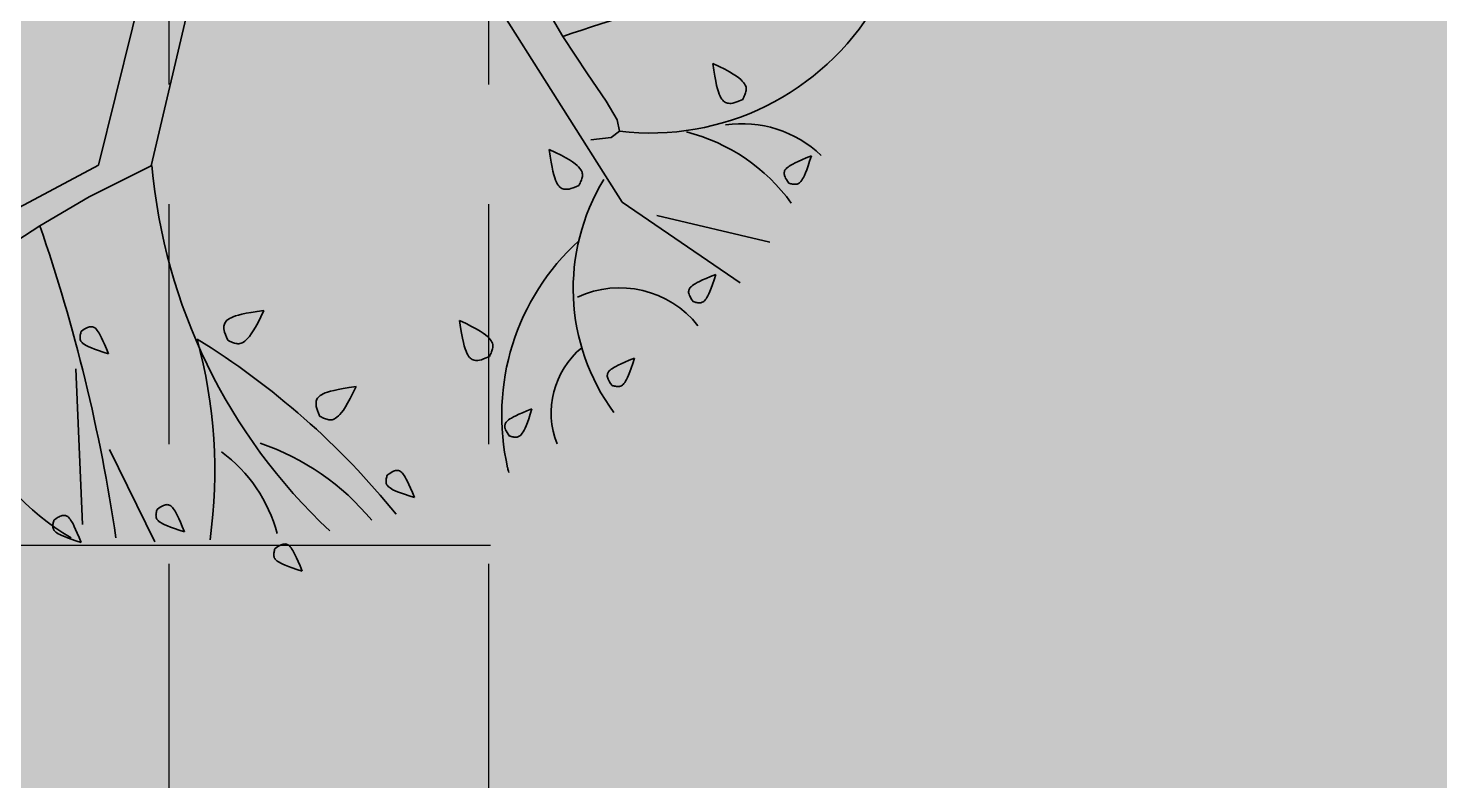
# Model space of a CAD drawing. Header units: millimetres. Extents: x -3567 to 83618, y -21481 to 19784.
# Drawn here: x 5759.3 to 6200.8, y 6542.1 to 6777.6 of the extents above; entities that cross this region are included whole.
import ezdxf
from ezdxf.enums import TextEntityAlignment as Align

# ---------------------------------------------------------------- set-up
doc = ezdxf.new("R2010")
doc.units = ezdxf.units.MM
doc.header["$LTSCALE"] = 150
doc.linetypes.add('1625_East Villa$0$DASHED', pattern=[0.75, 0.5, -0.25])
doc.linetypes.add('ACAD_ISO10W100', pattern=[18, 12, -3, 0, -3])
for name, color, linetype in [('1625_East Villa$0$ad-Elevation 10', 8, 'Continuous'), ('1625_East Villa$0$ad-Furniture', 8, 'Continuous'), ('ad-Section Line', 2, 'Continuous')]:
    doc.layers.add(name, color=color, linetype=linetype)
doc.layers.add('1625_East Villa$0$ad-Landscape', color=94, linetype='Continuous', lineweight=35)
doc.styles.add('ARIAL', font='arial.ttf')

# ---------------------------------------------------------------- blocks, each defined once
blk = doc.blocks.new('enuklfk')
at = {"layer": 'ad-Section Line', "linetype": 'ACAD_ISO10W100', "ltscale": 0.5}
blk.add_line((-3847.77, 0), (829.32, 0), dxfattribs=at)
at = {"layer": 'ad-Section Line', "linetype": 'Continuous', "style": 'ARIAL', "width": 0.8}
blk.add_attdef('SECTION-LETTER', text='', height=80, rotation=2340, dxfattribs=at).set_placement((916.85, 0), align=Align.MIDDLE)
blk = doc.blocks.new('zw$4759')
at = {"layer": 'ad-Section Line', "xscale": 4.313292429215451, "yscale": 4.313292429215451, "zscale": 4.313292429215451, "rotation": 180}
blk.add_blockref('enuklfk', (953.45, -7004.27), dxfattribs=at)
blk = doc.blocks.new('1625_East Villa$0$A$C279134A6')
at = {"layer": '1625_East Villa$0$ad-Landscape', "linetype": 'Continuous'}
for p, q in [((333.14, 760.24), (359.9, 815.03)), ((313.08, 712.49), (317.12, 804.75)), ((637.12, 613.59), (707.23, 661.45)), ((657.8, 621.49), (724.68, 637.3)), ((542.66, 463.81), (637.12, 613.59))]:
    blk.add_line(p, q, dxfattribs=at)
for points in [[(431.16, 819.12), (431.03, 819.65), (430.9, 820.18), (430.78, 820.7), (430.69, 821.21), (430.61, 821.7), (430.56, 822.19), (430.53, 822.67), (430.54, 823.13), (430.59, 823.58), (430.68, 824.02), (430.83, 824.46), (431.06, 824.89), (431.36, 825.33), (431.77, 825.78), (432.28, 826.24), (432.91, 826.71), (433.68, 827.21), (434.64, 827.74), (435.84, 828.33), (437.34, 828.97), (439.19, 829.69), (441.45, 830.5), (444.18, 831.41), (447.42, 832.44)], [(431.16, 819.12), (432.34, 818.3), (433.34, 817.65), (434.21, 817.15), (434.94, 816.8), (435.58, 816.56), (436.14, 816.41), (436.64, 816.34), (437.11, 816.33), (437.56, 816.36), (438, 816.44), (438.44, 816.58), (438.88, 816.78), (439.33, 817.08), (439.79, 817.46), (440.27, 817.96), (440.77, 818.57), (441.3, 819.33), (441.87, 820.26), (442.51, 821.42), (443.23, 822.87), (444.07, 824.64), (445.03, 826.8), (446.14, 829.38), (447.42, 832.44)], [(300.11, 802.13), (299.97, 802.67), (299.85, 803.19), (299.73, 803.71), (299.63, 804.22), (299.56, 804.72), (299.51, 805.2), (299.48, 805.68), (299.49, 806.14), (299.53, 806.59), (299.63, 807.03), (299.78, 807.47), (300, 807.9), (300.31, 808.34), (300.72, 808.79), (301.23, 809.25), (301.86, 809.72), (302.63, 810.22), (303.59, 810.76), (304.79, 811.34), (306.29, 811.98), (308.14, 812.7), (310.4, 813.51), (313.12, 814.42), (316.37, 815.45)], [(300.11, 802.13), (301.29, 801.31), (302.29, 800.66), (303.15, 800.16), (303.89, 799.81), (304.53, 799.57), (305.09, 799.42), (305.59, 799.36), (306.05, 799.34), (306.5, 799.37), (306.95, 799.45), (307.39, 799.59), (307.83, 799.8), (308.28, 800.09), (308.74, 800.48), (309.22, 800.97), (309.72, 801.59), (310.24, 802.34), (310.82, 803.27), (311.45, 804.43), (312.18, 805.88), (313.01, 807.65), (313.98, 809.81), (315.09, 812.39), (316.37, 815.45)], [(361.29, 795.78), (361.16, 796.32), (361.03, 796.84), (360.91, 797.36), (360.82, 797.87), (360.74, 798.37), (360.69, 798.85), (360.66, 799.33), (360.67, 799.79), (360.72, 800.24), (360.81, 800.68), (360.96, 801.12), (361.19, 801.55), (361.49, 801.99), (361.9, 802.44), (362.41, 802.9), (363.04, 803.37), (363.81, 803.87), (364.77, 804.41), (365.97, 804.99), (367.47, 805.63), (369.32, 806.35), (371.58, 807.16), (374.31, 808.07), (377.55, 809.1)], [(361.29, 795.78), (362.47, 794.96), (363.47, 794.31), (364.33, 793.81), (365.07, 793.46), (365.71, 793.22), (366.27, 793.07), (366.77, 793.01), (367.24, 792.99), (367.69, 793.02), (368.13, 793.1), (368.57, 793.24), (369.01, 793.45), (369.46, 793.74), (369.92, 794.13), (370.4, 794.62), (370.9, 795.24), (371.43, 795.99), (372, 796.92), (372.64, 798.08), (373.36, 799.53), (374.2, 801.3), (375.16, 803.46), (376.27, 806.04), (377.55, 809.1)], [(497.76, 775.48), (497.62, 776.02), (497.49, 776.54), (497.38, 777.06), (497.28, 777.57), (497.21, 778.07), (497.15, 778.55), (497.13, 779.03), (497.14, 779.49), (497.18, 779.94), (497.28, 780.38), (497.43, 780.82), (497.65, 781.25), (497.96, 781.69), (498.36, 782.14), (498.88, 782.6), (499.51, 783.07), (500.28, 783.57), (501.24, 784.11), (502.44, 784.69), (503.94, 785.33), (505.79, 786.05), (508.05, 786.86), (510.77, 787.78), (514.02, 788.81)], [(497.76, 775.48), (498.94, 774.66), (499.94, 774.01), (500.8, 773.52), (501.54, 773.16), (502.18, 772.92), (502.74, 772.77), (503.24, 772.71), (503.7, 772.69), (504.15, 772.72), (504.6, 772.8), (505.04, 772.94), (505.48, 773.15), (505.93, 773.44), (506.39, 773.83), (506.87, 774.32), (507.37, 774.94), (507.89, 775.69), (508.47, 776.62), (509.1, 777.79), (509.83, 779.23), (510.66, 781), (511.63, 783.16), (512.74, 785.74), (514.02, 788.81)], [(570.36, 752.3), (569.53, 751.12), (568.88, 750.11), (568.39, 749.25), (568.03, 748.52), (567.79, 747.88), (567.65, 747.32), (567.58, 746.82), (567.57, 746.35), (567.6, 745.9), (567.68, 745.46), (567.81, 745.02), (568.02, 744.57), (568.31, 744.13), (568.7, 743.66), (569.2, 743.19), (569.81, 742.69), (570.56, 742.16), (571.5, 741.59), (572.66, 740.95), (574.1, 740.23), (575.88, 739.39), (578.03, 738.43), (580.62, 737.32), (583.68, 736.04)], [(570.36, 752.3), (570.89, 752.43), (571.42, 752.56), (571.94, 752.68), (572.44, 752.77), (572.94, 752.85), (573.43, 752.9), (573.9, 752.93), (574.37, 752.92), (574.82, 752.87), (575.26, 752.78), (575.69, 752.63), (576.13, 752.4), (576.57, 752.1), (577.01, 751.69), (577.47, 751.18), (577.95, 750.55), (578.45, 749.78), (578.98, 748.82), (579.56, 747.62), (580.21, 746.12), (580.93, 744.27), (581.74, 742.01), (582.65, 739.28), (583.68, 736.04)], [(457.88, 740.61), (457.08, 738.75), (456.48, 737.18), (456.04, 735.86), (455.76, 734.74), (455.61, 733.79), (455.58, 732.98), (455.62, 732.28), (455.74, 731.63), (455.91, 731.02), (456.14, 730.43), (456.46, 729.86), (456.87, 729.31), (457.4, 728.77), (458.07, 728.25), (458.89, 727.74), (459.88, 727.23), (461.06, 726.72), (462.48, 726.21), (464.21, 725.69), (466.3, 725.16), (468.79, 724.62), (471.75, 724.06), (475.24, 723.47), (479.31, 722.85)], [(457.88, 740.61), (458.58, 740.95), (459.27, 741.28), (459.94, 741.58), (460.62, 741.86), (461.28, 742.11), (461.94, 742.32), (462.58, 742.49), (463.22, 742.61), (463.86, 742.68), (464.49, 742.67), (465.13, 742.59), (465.8, 742.4), (466.49, 742.11), (467.22, 741.68), (468, 741.11), (468.83, 740.37), (469.74, 739.46), (470.72, 738.3), (471.81, 736.84), (473.01, 735.02), (474.35, 732.78), (475.83, 730.04), (477.48, 726.75), (479.31, 722.85)], [(326.61, 591.55), (193.35, 662.62), (145.49, 732.73)], [(631.15, 722.27), (630.32, 721.09), (629.67, 720.08), (629.18, 719.22), (628.82, 718.49), (628.58, 717.85), (628.44, 717.29), (628.37, 716.79), (628.36, 716.32), (628.39, 715.87), (628.46, 715.43), (628.6, 714.99), (628.81, 714.54), (629.1, 714.1), (629.49, 713.63), (629.98, 713.16), (630.6, 712.66), (631.35, 712.13), (632.28, 711.56), (633.45, 710.92), (634.89, 710.2), (636.67, 709.36), (638.82, 708.4), (641.4, 707.29), (644.47, 706.01)], [(631.15, 722.27), (631.68, 722.4), (632.2, 722.53), (632.72, 722.65), (633.23, 722.74), (633.73, 722.82), (634.22, 722.87), (634.69, 722.9), (635.15, 722.89), (635.6, 722.84), (636.04, 722.75), (636.48, 722.6), (636.92, 722.37), (637.35, 722.07), (637.8, 721.66), (638.26, 721.15), (638.74, 720.52), (639.24, 719.75), (639.77, 718.79), (640.35, 717.59), (640.99, 716.09), (641.71, 714.24), (642.52, 711.98), (643.44, 709.25), (644.47, 706.01)], [(316.25, 690.18), (316.11, 690.71), (315.98, 691.24), (315.87, 691.75), (315.77, 692.26), (315.69, 692.76), (315.64, 693.25), (315.62, 693.72), (315.63, 694.19), (315.67, 694.64), (315.76, 695.08), (315.92, 695.51), (316.14, 695.95), (316.45, 696.39), (316.85, 696.83), (317.36, 697.29), (317.99, 697.77), (318.77, 698.27), (319.72, 698.8), (320.92, 699.38), (322.42, 700.03), (324.28, 700.75), (326.54, 701.56), (329.26, 702.47), (332.5, 703.5)], [(316.25, 690.18), (317.42, 689.35), (318.43, 688.7), (319.29, 688.21), (320.03, 687.85), (320.66, 687.61), (321.22, 687.47), (321.72, 687.4), (322.19, 687.39), (322.64, 687.42), (323.09, 687.49), (323.53, 687.63), (323.97, 687.84), (324.42, 688.13), (324.88, 688.52), (325.36, 689.02), (325.85, 689.63), (326.38, 690.38), (326.95, 691.31), (327.59, 692.48), (328.32, 693.92), (329.15, 695.7), (330.11, 697.85), (331.22, 700.44), (332.5, 703.5)], [(558.44, 705.13), (556.59, 705.93), (555.02, 706.53), (553.69, 706.97), (552.57, 707.25), (551.63, 707.4), (550.82, 707.44), (550.11, 707.39), (549.46, 707.27), (548.85, 707.1), (548.26, 706.87), (547.69, 706.55), (547.14, 706.14), (546.61, 705.61), (546.08, 704.94), (545.57, 704.12), (545.06, 703.14), (544.55, 701.95), (544.04, 700.53), (543.52, 698.8), (543, 696.72), (542.45, 694.22), (541.89, 691.26), (541.3, 687.77), (540.68, 683.7)], [(558.44, 705.13), (558.78, 704.43), (559.11, 703.75), (559.41, 703.07), (559.69, 702.39), (559.94, 701.73), (560.15, 701.07), (560.32, 700.43), (560.44, 699.79), (560.51, 699.15), (560.51, 698.52), (560.42, 697.88), (560.24, 697.21), (559.94, 696.52), (559.51, 695.79), (558.94, 695.01), (558.2, 694.18), (557.29, 693.27), (556.13, 692.29), (554.68, 691.2), (552.86, 690), (550.61, 688.66), (547.87, 687.18), (544.59, 685.53), (540.68, 683.7)], [(403.22, 695.44), (402.42, 693.59), (401.81, 692.02), (401.38, 690.69), (401.1, 689.57), (400.95, 688.63), (400.91, 687.82), (400.96, 687.11), (401.08, 686.46), (401.25, 685.85), (401.48, 685.26), (401.8, 684.69), (402.21, 684.14), (402.74, 683.61), (403.41, 683.09), (404.23, 682.57), (405.21, 682.06), (406.4, 681.55), (407.82, 681.04), (409.55, 680.53), (411.63, 680), (414.13, 679.45), (417.09, 678.89), (420.58, 678.3), (424.65, 677.69)], [(403.22, 695.44), (403.92, 695.78), (404.6, 696.11), (405.28, 696.42), (405.95, 696.7), (406.62, 696.94), (407.27, 697.15), (407.92, 697.32), (408.56, 697.44), (409.19, 697.51), (409.83, 697.51), (410.47, 697.42), (411.13, 697.24), (411.83, 696.94), (412.56, 696.51), (413.34, 695.94), (414.17, 695.21), (415.08, 694.29), (416.06, 693.13), (417.15, 691.68), (418.35, 689.86), (419.69, 687.61), (421.17, 684.87), (422.82, 681.59), (424.65, 677.69)], [(679.4, 672.59), (678.57, 671.41), (677.92, 670.41), (677.43, 669.54), (677.07, 668.81), (676.83, 668.17), (676.69, 667.61), (676.62, 667.11), (676.61, 666.64), (676.64, 666.19), (676.72, 665.75), (676.85, 665.31), (677.06, 664.87), (677.35, 664.42), (677.74, 663.96), (678.24, 663.48), (678.85, 662.98), (679.6, 662.45), (680.54, 661.88), (681.7, 661.24), (683.14, 660.52), (684.92, 659.68), (687.07, 658.72), (689.66, 657.61), (692.72, 656.33)], [(679.4, 672.59), (679.93, 672.72), (680.46, 672.85), (680.97, 672.97), (681.48, 673.06), (681.98, 673.14), (682.47, 673.19), (682.94, 673.22), (683.41, 673.21), (683.86, 673.16), (684.3, 673.07), (684.73, 672.92), (685.17, 672.69), (685.61, 672.39), (686.05, 671.98), (686.51, 671.47), (686.99, 670.84), (687.49, 670.07), (688.02, 669.11), (688.6, 667.91), (689.25, 666.41), (689.97, 664.56), (690.78, 662.3), (691.69, 659.57), (692.72, 656.33)], [(358.2, 591.72), (320.98, 610.4), (291.74, 627.48), (269.52, 642.02), (253.38, 653.1), (242.35, 659.78), (235.49, 661.13), (231.84, 656.23), (230.45, 644.14)], [(611.57, 603.57), (609.72, 604.37), (608.15, 604.98), (606.82, 605.41), (605.7, 605.69), (604.76, 605.84), (603.95, 605.88), (603.24, 605.83), (602.59, 605.72), (601.98, 605.55), (601.39, 605.31), (600.82, 605), (600.27, 604.58), (599.74, 604.05), (599.22, 603.39), (598.7, 602.57), (598.19, 601.58), (597.68, 600.4), (597.17, 598.97), (596.66, 597.25), (596.13, 595.16), (595.58, 592.67), (595.02, 589.7), (594.43, 586.21), (593.82, 582.15)], [(611.57, 603.57), (611.91, 602.88), (612.24, 602.19), (612.55, 601.51), (612.83, 600.84), (613.07, 600.18), (613.28, 599.52), (613.45, 598.87), (613.57, 598.23), (613.64, 597.6), (613.64, 596.97), (613.55, 596.32), (613.37, 595.66), (613.07, 594.97), (612.64, 594.24), (612.07, 593.46), (611.34, 592.62), (610.42, 591.72), (609.26, 590.73), (607.81, 589.65), (605.99, 588.44), (603.74, 587.11), (601, 585.62), (597.72, 583.98), (593.82, 582.15)], [(736.1, 602.26), (736.63, 602.4), (737.15, 602.53), (737.67, 602.64), (738.18, 602.74), (738.68, 602.82), (739.16, 602.87), (739.64, 602.89), (740.1, 602.88), (740.55, 602.84), (740.99, 602.75), (741.43, 602.59), (741.86, 602.37), (742.3, 602.06), (742.75, 601.66), (743.21, 601.15), (743.69, 600.52), (744.18, 599.75), (744.72, 598.79), (745.3, 597.59), (745.94, 596.09), (746.66, 594.24), (747.47, 591.98), (748.39, 589.25), (749.42, 586.01)], [(736.1, 602.26), (735.27, 601.09), (734.62, 600.08), (734.13, 599.22), (733.77, 598.48), (733.53, 597.85), (733.39, 597.29), (733.32, 596.79), (733.31, 596.32), (733.33, 595.87), (733.41, 595.43), (733.55, 594.98), (733.76, 594.54), (734.05, 594.09), (734.44, 593.63), (734.93, 593.15), (735.55, 592.66), (736.3, 592.13), (737.23, 591.56), (738.4, 590.92), (739.84, 590.19), (741.61, 589.36), (743.77, 588.4), (746.35, 587.29), (749.42, 586.01)], [(356.89, 469.03), (326.61, 591.55)], [(382.56, 486.75), (357.78, 591.94)], [(566.22, 448.74), (584.9, 485.96), (601.98, 515.2), (616.52, 537.42), (627.59, 553.56), (634.27, 564.59), (635.63, 571.45), (630.72, 575.1), (618.63, 576.49)], [(708.67, 552.59), (706.81, 553.39), (705.24, 554), (703.92, 554.43), (702.8, 554.71), (701.85, 554.86), (701.04, 554.9), (700.34, 554.85), (699.69, 554.73), (699.08, 554.56), (698.49, 554.33), (697.92, 554.01), (697.37, 553.6), (696.83, 553.07), (696.31, 552.4), (695.8, 551.59), (695.29, 550.6), (694.78, 549.41), (694.27, 547.99), (693.75, 546.26), (693.22, 544.18), (692.68, 541.68), (692.12, 538.72), (691.53, 535.23), (690.91, 531.16)], [(708.67, 552.59), (709.01, 551.89), (709.34, 551.21), (709.64, 550.53), (709.92, 549.86), (710.17, 549.19), (710.38, 548.54), (710.55, 547.89), (710.67, 547.25), (710.74, 546.62), (710.73, 545.98), (710.65, 545.34), (710.46, 544.68), (710.17, 543.98), (709.74, 543.25), (709.17, 542.47), (708.43, 541.64), (707.51, 540.73), (706.36, 539.75), (704.9, 538.66), (703.08, 537.46), (700.84, 536.12), (698.1, 534.64), (694.81, 532.99), (690.91, 531.16)]]:
    blk.add_lwpolyline(points, dxfattribs=at)
for centre, radius, start, end in [((389.86, 679.23), 155.43, 120.80412, 186.68563), ((-673.29, 960.82), 1020.98, 340.94432, 351.65172), ((99.95, 772.98), 295.58, 344.65268, 7.94044), ((695.56, 561.69), 338.69, 133.19447, 174.91323), ((346.5, 833.1), 89.05, 306.61054, 345.04548), ((141.27, 1090.56), 464.83, 301.6227, 321.10353), ((374.9, 895.99), 147.38, 288.81653, 320.50333), ((705.58, 739.92), 139.86, 167.08107, 227.74147), ((418.22, 805.84), 154.97, 347.08107, 348.0944), ((645.48, 738.56), 50.42, 158.55305, 230.17001), ((732.49, 664.75), 124.35, 143.68534, 211.3784), ((635.68, 723.57), 59.23, 245.04444, 321.65457), ((648.05, 678.76), 110.38, 284.28758, 324.1159), ((708.25, 634.8), 67.87, 261.75756, 313.68018), ((653.72, 417.08), 155.43, 30.80412, 96.68563), ((935.31, 1480.23), 1020.98, 250.94432, 261.65172)]:
    blk.add_arc(centre, radius, start, end, dxfattribs=at)
blk = doc.blocks.new('1625_East Villa$0$zw$DAD3')
at = {"transparency": 33554610}
h = blk.add_hatch(dxfattribs=at)
h.set_pattern_fill('DOTS', color=35, scale=20, angle=360)
h.set_pattern_definition([(360, (-800139.518, 271344.397), (15.875, 31.75), [0, -31.75])])
h.paths.add_polyline_path([(450, -2530), (2915, -2530), (2915, -450), (450, -450)])
at = {"layer": '1625_East Villa$0$ad-Elevation 10', "linetype": '1625_East Villa$0$DASHED'}
for points in [[(2193.33, 0), (2193.33, -2980)], [(2293.33, 0), (2293.33, -2980)]]:
    blk.add_lwpolyline(points, dxfattribs=at)
at = {"layer": '1625_East Villa$0$ad-Landscape', "xscale": -0.5272785422807036, "yscale": 0.5272785422807036, "zscale": 0.5272785422807036, "rotation": 180}
blk.add_blockref('1625_East Villa$0$A$C279134A6', (1999.14, -1138.35), dxfattribs=at)
blk = doc.blocks.new('1625_East Villa$0$zw$D46D')
at = {"layer": '1625_East Villa$0$ad-Furniture'}
blk.add_blockref('1625_East Villa$0$zw$DAD3', (3610, 8185), dxfattribs=at)
blk = doc.blocks.new('1625_East Villa')
at = {"layer": '1625_East Villa$0$ad-Furniture'}
blk.add_blockref('1625_East Villa$0$zw$D46D', (0, 0), dxfattribs=at)

msp = doc.modelspace()

# ---------------------------------------------------------------- block references
msp.add_blockref('1625_East Villa', (0, 0))

# ---------------------------------------------------------------- next in the draw order: block references
msp.add_blockref('zw$4759', (0, 13620))

doc.saveas('drawing.dxf')
